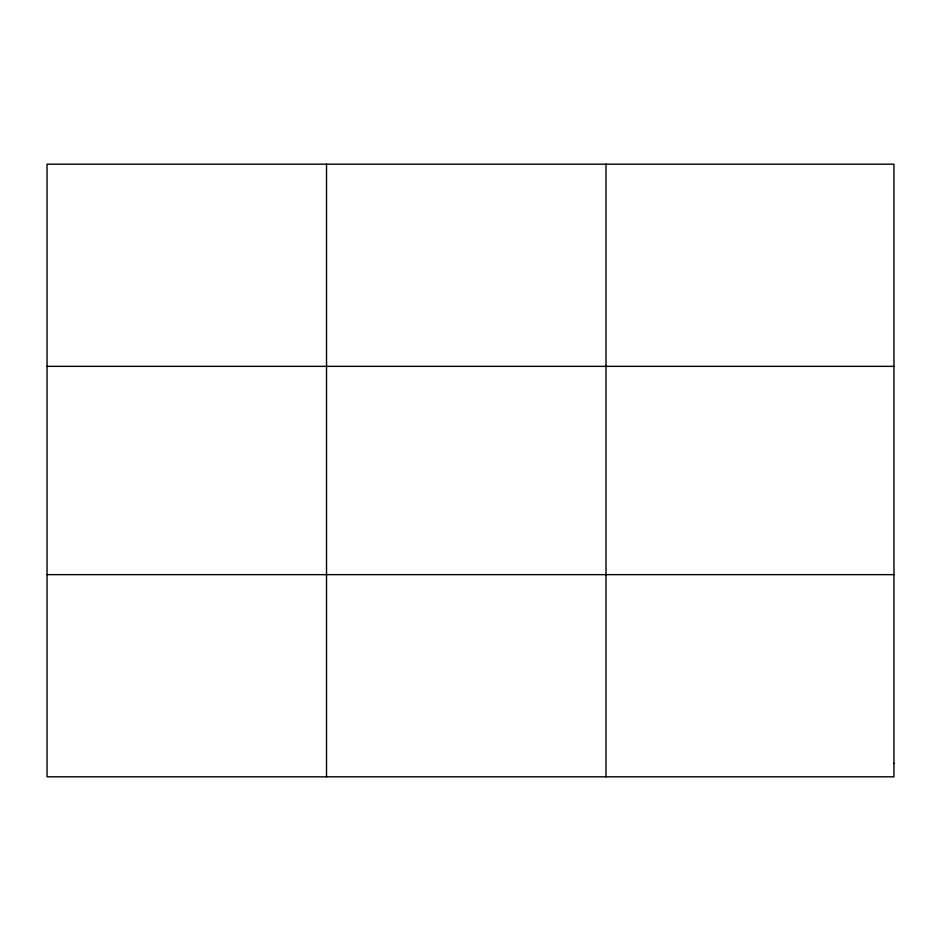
<?xml version="1.0" encoding="UTF-8"?>
<svg xmlns="http://www.w3.org/2000/svg" width="941" height="941" viewBox="0 0 941 941"><rect width="100%" height="100%" fill="white"/><g stroke="black" fill="none" stroke-linecap="round" stroke-linejoin="round"><path stroke-width="1.41" d="M326.527 776.819L326.527 164.181M606.004 776.819L606.004 164.181M47.05 366.355L893.95 366.355M47.05 574.645L893.95 574.645M893.95 763.351L893.95 776.819L47.05 776.819L47.05 164.181L893.95 164.181L893.95 763.351"/></g></svg>
